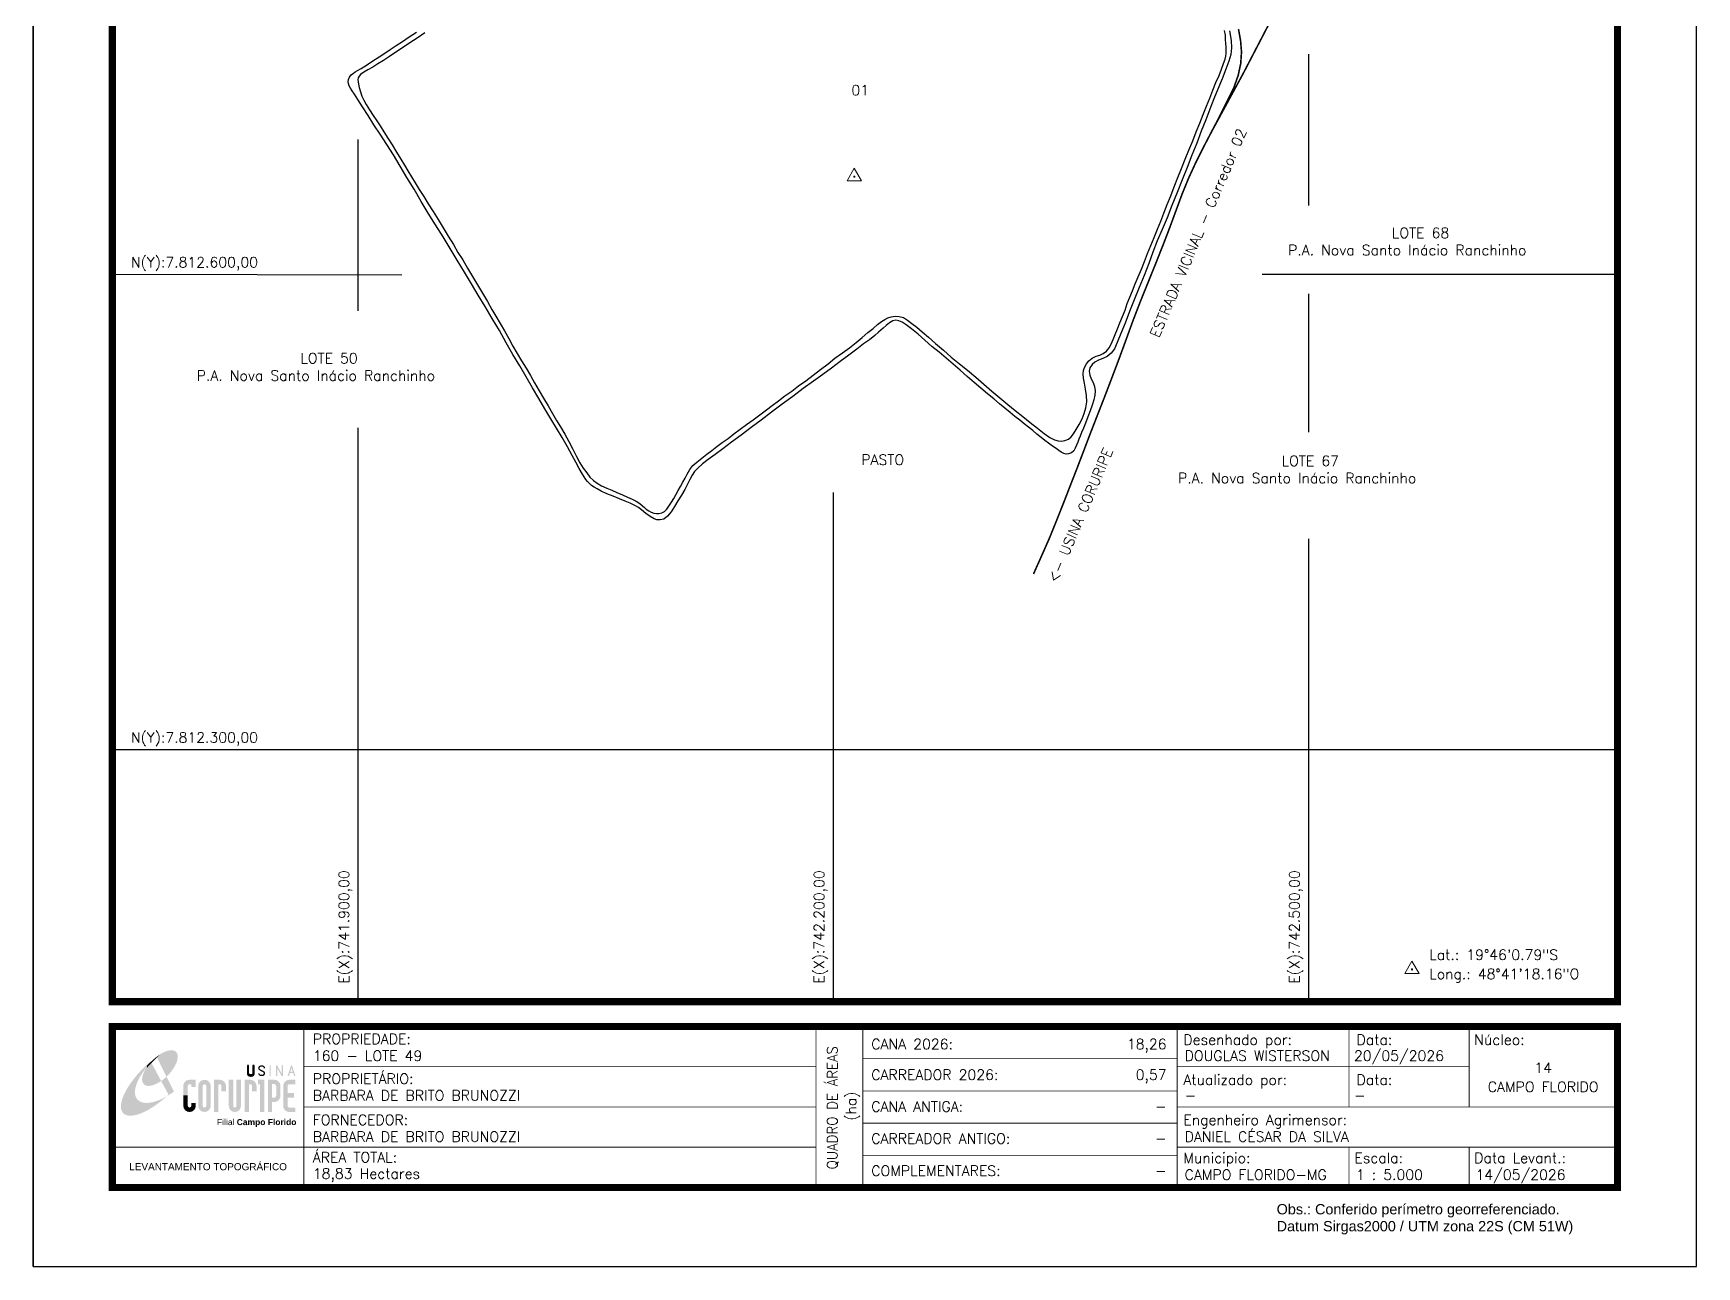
# Model space of a CAD drawing. Header units: millimetres. Extents: x 741695 to 742745, y 7811973 to 7813458.
# Drawn here: x 741695 to 742745, y 7811973 to 7812752 of the extents above; entities that cross this region are included whole.
import ezdxf
from ezdxf.enums import TextEntityAlignment as Align

# ---------------------------------------------------------------- set-up
doc = ezdxf.new("R2010")
doc.units = ezdxf.units.MM
doc.linetypes.add('LIN0', pattern=[0])
for name, color, linetype in [('0114000160', 1, 'Continuous'), ('0114000160001', 5, 'Continuous'), ('CONFRONTANTES', 7, 'Continuous'), ('ESTRADA', 1, 'Continuous'), ('MALHA', 8, 'Continuous'), ('MARGEM', 5, 'Continuous'), ('TEXTO', 7, 'Continuous')]:
    doc.layers.add(name, color=color, linetype=linetype)
doc.styles.add('ARIAL', font='arial.ttf')
doc.styles.add('marcelo', font='arial.ttf')
doc.styles.add('Simplex', font='simplex.shx')
doc.styles.get("Standard").update_dxf_attribs({"font": 'arial.ttf'})

# ---------------------------------------------------------------- blocks, each defined once
blk = doc.blocks.new('A$C78F83FB3')
at = {"layer": 'MARGEM'}
h = blk.add_hatch(color=20, dxfattribs=at)
edge = h.paths.add_edge_path()
edge.add_ellipse((19.49, 23.77), major_axis=(-6.68, -6.67), ratio=0.469426, start_angle=292.73277, end_angle=601.25787)
edge.add_ellipse((22.83, 22.05), major_axis=(12.64, 11.29), ratio=0.457614, start_angle=79.90686, end_angle=107.91393)
edge = h.paths.add_edge_path()
edge.add_ellipse((18.28, 18.7), major_axis=(13.95, 13.59), ratio=0.386848, start_angle=63.96117, end_angle=264.59932)
edge.add_ellipse((22.83, 22.05), major_axis=(12.64, 11.29), ratio=0.457614, start_angle=107.91393, end_angle=245.11815, ccw=False)
edge.add_ellipse((19.49, 23.77), major_axis=(-6.68, -6.67), ratio=0.469426, start_angle=241.25787, end_angle=292.73277, ccw=False)
for color, points in [(20, [(15.46, 26.12), (14.17, 24.81), (14.06, 24.24), (14.39, 23.97), (14.67, 24.54), (19.47, 29.32), (18.48, 28.66), (17.31, 27.78)]), (7, [(58.42, 24.9), (57.9, 24.9), (57.9, 21.73, -0.414214), (57.15, 20.98), (56.84, 20.98, -0.414214), (56.09, 21.73), (56.09, 24.9), (55.57, 24.9), (55.57, 21.73, 0.414214), (56.84, 20.46), (57.15, 20.46, 0.414214), (58.42, 21.73)]), (7, [(61.7, 24.9), (61.23, 24.9, 0.396318), (60.04, 23.78), (60.04, 23.72, 0.151912), (60.39, 22.97), (60.46, 22.92), (62.18, 22), (62.85, 21.83, 0.12407), (62.51, 22.42), (60.75, 23.36, -0.13192), (60.56, 23.77, -0.385578), (61.23, 24.37), (61.7, 24.37, -0.414214), (62.37, 23.7), (62.89, 23.7, 0.414214)]), (7, [(62.37, 23.7), (62.89, 23.7, 0.414214), (61.7, 24.9), (61.23, 24.9, 0.396318), (60.04, 23.78), (60.04, 23.72, 0.151912), (60.39, 22.97), (60.46, 22.92), (62.18, 22), (62.18, 22, -0.131921), (62.37, 21.59, -0.385578), (61.7, 20.98), (61.23, 20.98, -0.414214), (60.56, 21.65), (60.04, 21.65, 0.414214), (61.23, 20.46), (61.7, 20.46, 0.402546), (62.89, 21.61, 0.165292), (62.51, 22.42), (60.75, 23.36, -0.13192), (60.56, 23.77, -0.385578), (61.23, 24.37), (61.7, 24.37, -0.414214)]), (7, [(30.97, 12.46), (29.13, 12.46), (29.13, 8.21, 1), (34.29, 8.21), (34.29, 9.41), (32.45, 9.41), (32.45, 8.21, -1), (30.97, 8.21)])]:
    blk.add_hatch(color=color, dxfattribs=at).paths.add_polyline_path(points)
h = blk.add_hatch(color=7, dxfattribs=at)
h.paths.add_polyline_path([(65.24, 24.9), (64.72, 24.9), (64.72, 20.46), (65.24, 20.46)])
h.paths.add_polyline_path([(67.38, 20.46), (67.9, 20.46), (67.9, 23.74), (69.74, 20.46), (70.23, 20.46), (70.23, 24.9), (69.71, 24.9), (69.71, 21.58), (67.85, 24.9), (67.38, 24.9)])
h.paths.add_polyline_path([(72.17, 20.46), (72.72, 20.46), (73.14, 21.73), (74.49, 21.73), (74.9, 20.46), (75.45, 20.46), (74, 24.9), (73.62, 24.9)])
h.paths.add_polyline_path([(73.81, 23.8), (74.32, 22.25), (73.31, 22.25)], flags=16)
h = blk.add_hatch(color=7, dxfattribs=at)
h.paths.add_polyline_path([(31.71, 18.93, 0.414214), (29.13, 16.35), (29.13, 12.46), (30.97, 12.46), (30.97, 16.35, -0.414214), (31.71, 17.09), (32.45, 17.09), (32.45, 16.02), (34.29, 16.02), (34.29, 18.93)])
h.paths.add_polyline_path([(44.15, 17.09, -0.414214), (44.89, 16.35), (44.89, 14.1), (46.72, 14.1), (46.72, 16.17, 0.433937), (44.15, 18.93), (41.77, 18.93), (41.77, 12.46), (43.61, 12.46), (43.61, 17.09)])
h.paths.add_polyline_path([(43.61, 12.46), (41.77, 12.46), (41.77, 5.62), (43.61, 5.62)])
h.paths.add_polyline_path([(47.92, 12.46), (49.75, 12.46), (49.75, 18.93), (47.92, 18.93)])
h.paths.add_polyline_path([(52.91, 18.93), (51.08, 18.93), (51.08, 12.46), (52.91, 12.46)])
h.paths.add_polyline_path([(51.08, 8.12, -1), (49.75, 8.12), (49.75, 12.46), (47.92, 12.46), (47.92, 8.12, 1), (52.91, 8.12), (52.91, 12.46), (51.08, 12.46)])
h.paths.add_polyline_path([(54.41, 12.46), (56.25, 12.46), (56.25, 17.09), (56.79, 17.09, -0.414214), (57.53, 16.35), (57.53, 14.1), (59.36, 14.1), (59.36, 16.17, 0.433937), (56.79, 18.93), (54.41, 18.93)])
h.paths.add_polyline_path([(56.25, 12.46), (54.41, 12.46), (54.41, 5.62), (56.25, 5.62)])
h.paths.add_polyline_path([(60.73, 12.46), (62.58, 12.46), (62.58, 18.93), (60.02, 18.93), (60.02, 17.08), (60.73, 17.08)])
h.paths.add_polyline_path([(62.58, 12.46), (60.73, 12.46), (60.73, 5.62), (62.58, 5.62)])
h.paths.add_polyline_path([(64.06, 12.46), (65.82, 12.46), (65.82, 17.17), (66.66, 17.17, -0.450417), (67.48, 16.25), (67.48, 12.46), (69.24, 12.46, 0.002307), (69.24, 12.48, 0.005282), (69.23, 12.54, -0.000938), (69.23, 12.53), (69.23, 16.17, 0.433937), (66.66, 18.93), (64.06, 18.93)])
h.paths.add_polyline_path([(64.06, 5.62), (65.82, 5.62), (65.82, 9.77), (66.66, 9.77, 0.426056), (69.24, 12.46), (67.48, 12.46), (67.48, 12.45, -0.450417), (66.66, 11.53), (65.82, 11.53), (65.82, 12.46), (64.06, 12.46)])
h.paths.add_polyline_path([(70.37, 12.46), (74.87, 12.46), (74.87, 13.44), (72.21, 13.44), (72.21, 16.35, -0.414214), (72.95, 17.09), (75.38, 17.09), (75.38, 18.93), (72.95, 18.93, 0.414214), (70.37, 16.35)])
h.paths.add_polyline_path([(72.21, 11.62), (74.87, 11.62), (74.87, 12.46), (70.37, 12.46), (70.37, 8.21, 0.414214), (72.95, 5.62), (75.38, 5.62), (75.38, 7.47), (72.95, 7.47, -0.414214), (72.21, 8.21)])
h = blk.add_hatch(color=7, dxfattribs=at)
h.paths.add_polyline_path([(35.29, 16.35), (35.29, 8.21, 1), (40.46, 8.21, 0.016978), (40.45, 8.38), (40.45, 16.17, 0.433937), (37.88, 18.93), (37.87, 18.93, 0.41391)])
h.paths.add_polyline_path([(38.62, 16.35), (38.62, 8.21, -1), (37.13, 8.21), (37.13, 16.35, -1)], flags=16)
at = {"layer": 'MARGEM', "color": 7}
blk.add_lwpolyline([(58.42, 24.9), (57.9, 24.9), (57.9, 21.73, -0.414214), (57.15, 20.98), (56.84, 20.98, -0.414214), (56.09, 21.73), (56.09, 24.9), (55.57, 24.9), (55.57, 21.73, 0.414214), (56.84, 20.46), (57.15, 20.46, 0.414214), (58.42, 21.73), (58.42, 24.9)], format="xyb", close=True, dxfattribs=at)
at = {"layer": 'MARGEM', "color": 252, "insert": (43.05, 2.72), "char_height": 2.5, "attachment_point": 1, "style": 'ARIAL'}
blk.add_mtext_dynamic_manual_height_columns('Filial {\\fArial|b1|i0|c0|p34;Campo Florido}', width=33.0271, gutter_width=2.46, heights=[2.95], dxfattribs=at)

msp = doc.modelspace()

# ---------------------------------------------------------------- linework, layer by layer
at = {"layer": '0114000160'}
msp.add_lwpolyline([(742450, 7812753.5), (742450.9, 7812747.4), (742451.2, 7812742.8), (742450.8, 7812738.6), (742449.5, 7812734.4), (742447.7, 7812729.3), (742445.3, 7812723.2), (742442.6, 7812716.8), (742440.1, 7812710.6), (742437.6, 7812704.2), (742434.9, 7812697.4), (742432, 7812690.2), (742429.2, 7812682.6), (742426.2, 7812675), (742423.1, 7812667.3), (742420, 7812659.4), (742416.8, 7812651.4), (742413.6, 7812643.3), (742410.5, 7812635.5), (742407.4, 7812628.1), (742404.3, 7812621), (742401.6, 7812613.9), (742398.9, 7812606.6), (742396, 7812599.1), (742393, 7812591.5), (742389.8, 7812583.7), (742386.7, 7812576.3), (742384, 7812569.1), (742381.3, 7812562.4), (742379.1, 7812556.9), (742377.3, 7812552.8), (742375.3, 7812550.1), (742372.7, 7812548), (742369.9, 7812546.7), (742367.3, 7812545.7), (742365, 7812544.5), (742363.2, 7812543), (742361.8, 7812540.9), (742361.4, 7812538.7), (742361.7, 7812536.2), (742362.7, 7812533.9), (742363.8, 7812531.6), (742364.7, 7812529.1), (742365.2, 7812526.4), (742364.9, 7812523.6), (742364.3, 7812520.6), (742363.2, 7812517.2), (742361.9, 7812513.6), (742360.5, 7812509.8), (742359, 7812506), (742357.7, 7812502.8), (742356.6, 7812500.1), (742355.7, 7812497.8), (742354.8, 7812495.9), (742354.1, 7812494), (742353.3, 7812492), (742352.6, 7812490.1), (742351.6, 7812488.4), (742350.2, 7812487.1), (742348.4, 7812486.5), (742346.8, 7812486.3), (742345.3, 7812486.7), (742343.6, 7812487.5), (742342.2, 7812488.6), (742340.5, 7812489.9), (742338.2, 7812491.4), (742335.7, 7812493.2), (742333.3, 7812495), (742331, 7812496.9), (742328.4, 7812499), (742325.7, 7812501.2), (742323, 7812503.3), (742320.3, 7812505.4), (742317.5, 7812507.7), (742314.4, 7812510.2), (742311.4, 7812512.6), (742308.2, 7812515.3), (742304.8, 7812518.2), (742301.1, 7812521.3), (742297.1, 7812524.5), (742293, 7812527.9), (742288.8, 7812531.5), (742284.4, 7812535.3), (742279.9, 7812539.3), (742275.4, 7812543.2), (742271, 7812547), (742266.7, 7812550.7), (742262.1, 7812554.4), (742257.6, 7812558.2), (742253.3, 7812562), (742249.3, 7812565.4), (742245.9, 7812568), (742243.2, 7812569.7), (742241.2, 7812570.6), (742239.4, 7812570.9), (742237.5, 7812570.4), (742235.3, 7812569.2), (742233.2, 7812567.5), (742231.3, 7812565.9), (742228.4, 7812563.3), (742226, 7812561.3), (742222.6, 7812558.6), (742219, 7812555.9), (742214.6, 7812552.6), (742209.7, 7812548.9), (742204.2, 7812544.8), (742198.7, 7812540.7), (742193.2, 7812536.7), (742187.4, 7812532.5), (742180.9, 7812527.8), (742174.3, 7812522.8), (742167.5, 7812517.8), (742160.8, 7812512.8), (742154.3, 7812507.9), (742147.9, 7812503.1), (742141.6, 7812498.4), (742135.6, 7812493.9), (742130.1, 7812489.8), (742125.2, 7812486.2), (742120.9, 7812483), (742117.2, 7812480.2), (742114.3, 7812477.6), (742112.3, 7812475.4), (742110.7, 7812473), (742109.3, 7812470.3), (742107.9, 7812467.4), (742106.2, 7812464.1), (742104.1, 7812460.5), (742101.8, 7812456.9), (742099.7, 7812453.3), (742097.5, 7812450), (742095.2, 7812447.2), (742092.9, 7812445.4), (742090.6, 7812444.8), (742088.5, 7812444.9), (742086.7, 7812445.6), (742084.2, 7812446.9), (742081.4, 7812448.9), (742078.8, 7812451.1), (742076.8, 7812452.6), (742074.5, 7812454), (742071.7, 7812455.4), (742068.4, 7812456.7), (742064.8, 7812458.2), (742060.9, 7812459.8), (742056.9, 7812461.4), (742053.4, 7812463), (742050.8, 7812464.4), (742048.8, 7812465.5), (742047.3, 7812466.5), (742046.1, 7812467.6), (742044.7, 7812469), (742043.7, 7812470.4), (742041.5, 7812473.8), (742039.5, 7812477.2), (742037.3, 7812481.2), (742034.9, 7812485.6), (742032, 7812490.9), (742028.6, 7812496.9), (742025.1, 7812502.7), (742021.5, 7812508.6), (742017.8, 7812515), (742013.9, 7812521.5), (742009.9, 7812528.2), (742006, 7812535.1), (742001.9, 7812542.1), (741997.6, 7812549.3), (741993.3, 7812556.7), (741989.1, 7812564.3), (741984.6, 7812572), (741980, 7812579.5), (741975.7, 7812586.8), (741971.5, 7812593.9), (741967.1, 7812601.3), (741962.5, 7812608.7), (741958, 7812616.2), (741953.5, 7812623.6), (741948.8, 7812631.1), (741944.1, 7812638.4), (741939.6, 7812645.8), (741935.2, 7812653.5), (741930.7, 7812661), (741926.4, 7812668.2), (741922.2, 7812675.2), (741918.1, 7812681.8), (741913.9, 7812688.3), (741909.9, 7812694.3), (741906.2, 7812700.2), (741902.6, 7812705.6), (741899.7, 7812710.3), (741897.6, 7812713.5), (741896.1, 7812715.6), (741895, 7812717.3), (741894.3, 7812718.8), (741893.8, 7812720.2), (741893.7, 7812721.4), (741893.9, 7812722.9), (741894.5, 7812724.3), (741895.6, 7812725.7), (741896.9, 7812726.9), (741898.1, 7812727.6), (741899.6, 7812728.4), (741901.9, 7812729.7), (741905.2, 7812731.8), (741909.2, 7812734.6), (741913.1, 7812737.2), (741916.7, 7812739.5), (741920.2, 7812741.8), (741923.9, 7812744.3), (741927.9, 7812746.9), (741932.2, 7812749.7), (741936.8, 7812752.8)], dxfattribs=at)
at = {"layer": '0114000160001', "elevation": 632}
msp.add_lwpolyline([(741942, 7812752.2), (741937.2, 7812749), (741932.6, 7812746), (741928, 7812742.9), (741923.8, 7812740), (741919.7, 7812737.3), (741915.9, 7812734.8), (741912.4, 7812732.7), (741909.1, 7812730.7), (741906.1, 7812729), (741903.4, 7812727.4), (741901.4, 7812726), (741900.5, 7812724.9), (741900, 7812723.8), (741899.8, 7812722.7), (741900, 7812721.4), (741900.2, 7812719.9), (741900.6, 7812717.8), (741901.4, 7812715.1), (741902.3, 7812712.2), (741903.4, 7812709.8), (741905, 7812707), (741907, 7812703.7), (741909.4, 7812700.1), (741911.7, 7812696.7), (741913.8, 7812693.5), (741916.1, 7812689.8), (741918.6, 7812685.8), (741921.4, 7812681.5), (741924.2, 7812677), (741926.8, 7812672.6), (741929.1, 7812668.8), (741931.2, 7812665.1), (741933.6, 7812661.4), (741935.9, 7812657.5), (741938.5, 7812653.3), (741941.3, 7812648.9), (741944.2, 7812644.3), (741947.2, 7812639.5), (741950.4, 7812634.4), (741953.5, 7812629.1), (741956.8, 7812623.9), (741960, 7812618.7), (741962.9, 7812613.7), (741966, 7812608.9), (741969, 7812603.8), (741972.1, 7812598.5), (741975.3, 7812593.2), (741978.4, 7812587.9), (741981.5, 7812582.7), (741984.3, 7812577.7), (741986.9, 7812573.4), (741989.6, 7812568.9), (741992.3, 7812564.1), (741995, 7812559.3), (741997.5, 7812554.6), (742000.2, 7812549.9), (742003.1, 7812545.2), (742006, 7812540.6), (742008.6, 7812536), (742011.3, 7812531.3), (742014.1, 7812526.4), (742017, 7812521.6), (742019.9, 7812516.8), (742022.6, 7812512.1), (742025.1, 7812507.6), (742027.7, 7812503.5), (742030.3, 7812499), (742032.9, 7812494.4), (742035.5, 7812489.5), (742037.8, 7812484.9), (742039.9, 7812480.9), (742042, 7812477.5), (742044.2, 7812474.5), (742046.2, 7812471.9), (742048.4, 7812469.8), (742050.7, 7812468), (742053.6, 7812466.3), (742056.9, 7812464.9), (742060.1, 7812463.6), (742063.3, 7812462.2), (742066.7, 7812460.7), (742070, 7812459.2), (742072.9, 7812457.9), (742075.5, 7812456.6), (742077.7, 7812455.2), (742079.4, 7812453.7), (742080.7, 7812452.6), (742081.8, 7812451.6), (742083.3, 7812450.5), (742084.9, 7812449.7), (742086.5, 7812449), (742088.2, 7812448.8), (742089.8, 7812448.8), (742091.5, 7812449.3), (742093.2, 7812450.2), (742094.7, 7812451.6), (742096.1, 7812453.5), (742097.7, 7812456), (742099.1, 7812458.3), (742100.5, 7812460.7), (742102, 7812463.3), (742103.4, 7812465.9), (742104.9, 7812468.6), (742106.3, 7812471.1), (742107.6, 7812473.8), (742109.2, 7812476.6), (742111.2, 7812479.1), (742113.7, 7812481.3), (742116.8, 7812483.8), (742120, 7812486.3), (742123.1, 7812488.6), (742126.3, 7812491.1), (742129.7, 7812493.7), (742133.4, 7812496.3), (742137.1, 7812499.1), (742141, 7812502.1), (742145.1, 7812505), (742149.2, 7812508.1), (742153.5, 7812511.2), (742157.6, 7812514.3), (742161.3, 7812517.1), (742165.2, 7812520.1), (742169.3, 7812523.1), (742173.6, 7812526.2), (742177.9, 7812529.4), (742182.4, 7812532.7), (742187.1, 7812536.2), (742191.8, 7812539.7), (742196.5, 7812543.3), (742200.9, 7812546.9), (742205.6, 7812550.2), (742210, 7812553.5), (742214.2, 7812556.8), (742218.1, 7812560), (742221.7, 7812563.1), (742225, 7812565.7), (742227.8, 7812568.1), (742230.2, 7812570), (742232.4, 7812571.4), (742234.2, 7812572.4), (742236.3, 7812573), (742238.8, 7812573.5), (742241.5, 7812573.3), (742244.1, 7812572.5), (742246.7, 7812571), (742249.4, 7812568.9), (742252.5, 7812566.4), (742255.9, 7812563.6), (742259.9, 7812560.1), (742264.4, 7812556.1), (742269.3, 7812551.9), (742274.3, 7812547.6), (742279.4, 7812543.4), (742284.6, 7812539.3), (742289.7, 7812535), (742294.8, 7812530.6), (742299.9, 7812526.2), (742304.9, 7812521.9), (742310, 7812517.7), (742314.7, 7812513.9), (742319.4, 7812510.1), (742324.2, 7812506.3), (742328.7, 7812502.7), (742333, 7812499.3), (742336.6, 7812496.9), (742339.4, 7812495.4), (742341.8, 7812494.7), (742343.8, 7812494.6), (742346, 7812494.9), (742348.2, 7812495.9), (742349.9, 7812497.3), (742351.5, 7812499.2), (742353.1, 7812501.9), (742355.1, 7812505), (742356.9, 7812508.6), (742358.2, 7812512.1), (742359.3, 7812515.6), (742359.8, 7812519.3), (742359.7, 7812523.3), (742359.1, 7812527.4), (742358.3, 7812531.2), (742357.7, 7812534.4), (742357.6, 7812537), (742357.8, 7812539.1), (742358.5, 7812541.1), (742359.7, 7812543.4), (742361.1, 7812545.3), (742363.2, 7812546.9), (742365.8, 7812548.1), (742368.1, 7812548.9), (742370.2, 7812549.8), (742372.2, 7812551.3), (742373.9, 7812553.4), (742375.3, 7812555.7), (742376.5, 7812558.7), (742377.7, 7812561.8), (742379.2, 7812565.5), (742380.8, 7812569.3), (742382.4, 7812573.2), (742384, 7812577.3), (742385.4, 7812581.4), (742387, 7812585.4), (742388.7, 7812589.5), (742390.4, 7812593.8), (742392.3, 7812598.3), (742394.3, 7812603.1), (742396.2, 7812608), (742398.2, 7812613), (742400.2, 7812618.1), (742402.3, 7812623.2), (742404.5, 7812628.3), (742406.6, 7812633.4), (742408.5, 7812638.5), (742410.6, 7812644), (742412.8, 7812649.5), (742415.1, 7812655.1), (742417.3, 7812660.9), (742419.7, 7812666.7), (742422, 7812672.6), (742424.3, 7812678.3), (742426.7, 7812684.1), (742428.9, 7812689.8), (742431.1, 7812695.3), (742433.3, 7812700.8), (742435.4, 7812706), (742437.5, 7812711), (742439.4, 7812716), (742441.4, 7812720.9), (742443.3, 7812725.4), (742444.9, 7812729.4), (742446.1, 7812732.9), (742447.1, 7812735.7), (742447.6, 7812737.6), (742447.8, 7812739.3), (742447.9, 7812741.1), (742447.8, 7812743.3), (742447.7, 7812745.6), (742447.5, 7812748.1), (742447.3, 7812750.9), (742446.7, 7812753.7)], dxfattribs=at)
at = {"layer": 'ESTRADA', "const_width": 1}
for points, elevation in [([(742438.3, 7812689.3), (742458.3, 7812726.1), (742507.2, 7812820.1), (742554.2, 7812902.1)], 622), ([(742455.6, 7812754.6), (742456.9, 7812747.4), (742457.5, 7812740.2), (742457, 7812732.9), (742455.4, 7812725.4), (742452.6, 7812717.5), (742443.2, 7812698.6), (742438.3, 7812689.3), (742433.4, 7812679.9), (742428.7, 7812670.5), (742424.3, 7812661), (742420.2, 7812651), (742416.3, 7812640.5), (742412.3, 7812629.6), (742408, 7812618.4), (742403.4, 7812606.8), (742398.6, 7812594.9), (742393.7, 7812582.8), (742389, 7812570.6), (742384.6, 7812558.5), (742380.2, 7812546.5), (742375.7, 7812534.6), (742371.2, 7812522.8), (742366.7, 7812511.3), (742362.3, 7812500), (742358, 7812488.7), (742353.8, 7812477.7), (742349.5, 7812466.7), (742345.2, 7812455.6), (742340.7, 7812444.3), (742336.2, 7812433.2), (742331.3, 7812422.1), (742326.2, 7812410.7)], 632)]:
    msp.add_lwpolyline(points, dxfattribs=dict(at, elevation=elevation))
at = {"layer": 'MALHA'}
for points in [[(742500, 7812643.3), (742500, 7812738.8)], [(741900, 7812576.9), (741900, 7812685)], [(741744.8, 7812600), (741927.4, 7812599.5)], [(742470.6, 7812600), (742694.8, 7812600)], [(742500, 7812500.3), (742500, 7812587.5)], [(741900, 7812140.7), (741900, 7812502.9)], [(742200, 7812140.7), (742200, 7812462.2)], [(742500, 7812140.7), (742500, 7812433)], [(741744.8, 7812300), (742694.8, 7812300)]]:
    msp.add_lwpolyline(points, dxfattribs=at)
at = {"layer": 'MARGEM', "color": 174, "linetype": 'LIN0'}
msp.add_line((741694.8, 7811973.5), (741694.8, 7813458.5), dxfattribs=at)
at = {"layer": 'MARGEM', "color": 174, "linetype": 'LIN0', "flags": 128}
msp.add_lwpolyline([(742744.8, 7811973.5), (742744.8, 7813458.5), (741694.8, 7813458.5), (741694.8, 7811973.5)], close=True, dxfattribs=at)
at = {"layer": 'MARGEM', "color": 174, "linetype": 'LIN0', "const_width": 4.54, "flags": 128}
for points in [[(742694.8, 7812140.7), (742694.8, 7813408.5), (741744.8, 7813408.5), (741744.8, 7812140.7)], [(741744.8, 7812125.1), (742694.8, 7812125.1), (742694.8, 7812023.5), (741744.8, 7812023.5)]]:
    msp.add_lwpolyline(points, close=True, dxfattribs=at)
at = {"layer": 'MARGEM', "color": 174, "linetype": 'LIN0', "flags": 128}
for points, const_width in [([(741865.6, 7812125.1), (741865.6, 7812023.5)], 0.505), ([(741865.6, 7812125.1), (741865.6, 7812024.4)], 0.5), ([(742188.9, 7812125.1), (742188.9, 7812024.7)], 0.505), ([(742218.5, 7812125.1), (742218.5, 7812024.7)], 0.505), ([(742416.9, 7812125.1), (742416.9, 7812024.7)], 0.505), ([(742525.3, 7812074.3), (742525.3, 7812125.1)], 0.505), ([(742601.2, 7812074.3), (742601.2, 7812125.1)], 0.505), ([(742218.5, 7812104.8), (742416.9, 7812104.8)], 0.505), ([(741865.6, 7812099.7), (742188.9, 7812099.7)], 0.505), ([(742416.9, 7812099.7), (742601.2, 7812099.7)], 0.505), ([(742218.5, 7812084.4), (742416.9, 7812084.4)], 0.505), ([(741865.6, 7812074.3), (742188.9, 7812074.3)], 0.505), ([(742416.9, 7812074.3), (742694.9, 7812074.3)], 0.505), ([(742218.5, 7812064.1), (742416.9, 7812064.1)], 0.505), ([(741744.8, 7812048.9), (742188.9, 7812048.9)], 0.505), ([(742218.5, 7812043.8), (742416.9, 7812043.8)], 0.505), ([(742416.9, 7812048.9), (742694.9, 7812048.9)], 0.505), ([(742525.3, 7812048.9), (742525.3, 7812023.7)], 0.505), ([(742601.2, 7812048.9), (742601.2, 7812023.7)], 0.505)]:
    msp.add_lwpolyline(points, dxfattribs=dict(at, const_width=const_width))
at = {"layer": 'TEXTO', "color": 7, "lineweight": 9, "flags": 128}
for points in [[(742208.6, 7812658.9), (742217.6, 7812658.9), (742213.1, 7812666.8)], [(742560.6, 7812158.5), (742569.6, 7812158.5), (742565.1, 7812166.3)]]:
    msp.add_lwpolyline(points, close=True, dxfattribs=at)
at = {"layer": 'TEXTO', "color": 7, "lineweight": 9, "const_width": 0.706, "flags": 128}
for points in [[(742212.8, 7812661.5, -1), (742213.5, 7812661.5, -1)], [(742564.8, 7812161.1, -1), (742565.5, 7812161.1, -1)]]:
    msp.add_lwpolyline(points, format="xyb", close=True, dxfattribs=at)

# ---------------------------------------------------------------- block references
at = {"layer": 'MARGEM', "linetype": 'ByBlock', "xscale": 1.529002714846904, "yscale": 1.529002714846904, "zscale": 1.529002714846904}
msp.add_blockref('A$C78F83FB3', (741745, 7812062.5), dxfattribs=at)

# ---------------------------------------------------------------- texts
at = {"layer": 'CONFRONTANTES', "linetype": 'Continuous', "style": 'Simplex'}
for s, p in [('ESTRADA VICINAL - Corredor 02', (742405.4, 7812559.3)), ('<- USINA CORURIPE', (742341, 7812404.7))]:
    msp.add_text(s, height=6.5, rotation=67, dxfattribs=at).set_placement(p)
for s, p in [('LOTE 68', (742552.4, 7812622.7)), ('P.A. Nova Santo Inácio Ranchinho', (742486.9, 7812611.9)), ('LOTE 50', (741863.4, 7812543.6)), ('P.A. Nova Santo Inácio Ranchinho', (741798, 7812532.7)), ('PASTO', (742217.5, 7812479.6)), ('LOTE 67', (742482.8, 7812478.8)), ('P.A. Nova Santo Inácio Ranchinho', (742417.4, 7812468))]:
    msp.add_text(s, height=6.5, dxfattribs=at).set_placement(p)
at = {"layer": 'MALHA', "style": 'Simplex'}
for s, p in [('N(Y):7.812.600,00', (741796.6, 7812607.5)), ('N(Y):7.812.300,00', (741796.6, 7812307.5))]:
    msp.add_text(s, height=6.5, dxfattribs=at).set_placement(p, align=Align.MIDDLE_CENTER)
for s, p in [('E(X):741.900,00', (741890.9, 7812187.9)), ('E(X):742.200,00', (742190.9, 7812187.9)), ('E(X):742.500,00', (742490.9, 7812187.9))]:
    msp.add_text(s, height=6.5, rotation=90, dxfattribs=at).set_placement(p, align=Align.MIDDLE_CENTER)
at = {"layer": 'MARGEM', "color": 7, "linetype": 'Continuous', "lineweight": 9}
for s, style, p in [('PROPRIEDADE:', 'Simplex', (741871.3, 7812120.5)), ('Desenhado por:', 'Simplex', (742420.8, 7812120)), ('Data:', 'Simplex', (742530.1, 7812120)), ('Núcleo:', 'Simplex', (742604.4, 7812120)), ('PROPRIETÁRIO:', 'Simplex', (741871.3, 7812095.4)), ('Atualizado por:', 'Simplex', (742420.8, 7812094.7)), ('Data:', 'Simplex', (742530.1, 7812094.7)), ('FORNECEDOR:', 'Simplex', (741871.3, 7812069.4)), ('Engenheiro Agrimensor:', 'Simplex', (742420.8, 7812069.4)), ('ÁREA TOTAL:', 'Simplex', (741871.3, 7812045.8)), ('Municipio:', 'Simplex', (742420.8, 7812045.4)), ('Escala:', 'Simplex', (742528.8, 7812045.4)), ('Data Levant.:', 'Simplex', (742604.4, 7812045.4)), ('Obs.: Conferido perímetro georreferenciado.', 'marcelo', (742479.7, 7812013)), ('Datum Sirgas2000 / UTM zona 22S (CM 51W)', 'marcelo', (742479.7, 7812002.3))]:
    msp.add_text(s, height=6.5, dxfattribs=dict(at, style=style)).set_placement(p, align=Align.TOP_LEFT)
at = {"layer": 'MARGEM', "color": 7, "linetype": 'Continuous', "style": 'Simplex'}
for s, p in [('CANA 2026:', (742223.8, 7812117.2)), ('160 - LOTE 49', (741871.3, 7812109.9)), ('DOUGLAS WISTERSON', (742421.6, 7812109.9)), ('20/05/2026', (742528.5, 7812109.9)), ('CARREADOR 2026:', (742223.8, 7812097.9)), ('BARBARA DE BRITO BRUNOZZI', (741871.3, 7812084.8)), ('CANA ANTIGA:', (742223.8, 7812077.8)), ('-', (742421.6, 7812084.8)), ('-', (742528.5, 7812084.8)), ('BARBARA DE BRITO BRUNOZZI', (741871.3, 7812058.8)), ('CARREADOR ANTIGO:', (742223.8, 7812057.6)), ('DANIEL CÉSAR DA SILVA', (742421.6, 7812058.8)), ('18,83 Hectares', (741871.3, 7812035.5)), ('COMPLEMENTARES:', (742223.8, 7812037.3)), ('CAMPO FLORIDO-MG', (742421.6, 7812034.8)), ('1 : 5.000', (742529.7, 7812034.8)), ('14/05/2026', (742605.2, 7812034.8))]:
    msp.add_text(s, height=6.5, dxfattribs=at).set_placement(p, align=Align.TOP_LEFT)
for s, p in [('18,26', (742410.2, 7812117.2)), ('0,57', (742410.2, 7812097.9)), ('-', (742410.2, 7812077.8)), ('-', (742410.2, 7812057.6)), ('-', (742410.2, 7812037.3))]:
    msp.add_text(s, height=6.5, dxfattribs=at).set_placement(p, align=Align.TOP_RIGHT)
at = {"layer": 'MARGEM', "color": 7, "linetype": 'Continuous', "style": 'Simplex', "width": 0.95}
msp.add_text('QUADRO DE ÁREAS', height=6.5, rotation=90, dxfattribs=at).set_placement((742199.2, 7812073.8), align=Align.MIDDLE_CENTER)
at = {"layer": 'MARGEM', "color": 7, "linetype": 'Continuous', "style": 'Simplex'}
for s, p in [('14', (742647.9, 7812099)), ('CAMPO FLORIDO', (742647.9, 7812087))]:
    msp.add_text(s, height=6.5, dxfattribs=at).set_placement(p, align=Align.MIDDLE_CENTER)
msp.add_text('(ha)', height=6.5, rotation=90, dxfattribs=at).set_placement((742211.1, 7812074.8), align=Align.MIDDLE_CENTER)
at = {"layer": 'MARGEM', "color": 7, "linetype": 'ByBlock'}
msp.add_text('LEVANTAMENTO TOPOGRÁFICO', height=4.5, dxfattribs=at).set_placement((741805.2, 7812036.6), align=Align.MIDDLE_CENTER)
at = {"layer": 'TEXTO', "linetype": 'Continuous', "style": 'Simplex'}
msp.add_text('01', height=6.5, dxfattribs=at).set_placement((742216.8, 7812716.1), align=Align.MIDDLE_CENTER)
at = {"layer": 'TEXTO', "linetype": 'ByBlock', "style": 'Simplex'}
for s, p in [('Lat.: 19°46\'0.79"S', (742576, 7812167.1, 328.4)), ('Long.: 48°41\'18.16"O', (742576, 7812155, 328.4))]:
    msp.add_text(s, height=6.5, dxfattribs=at).set_placement(p)

doc.saveas('drawing.dxf')
